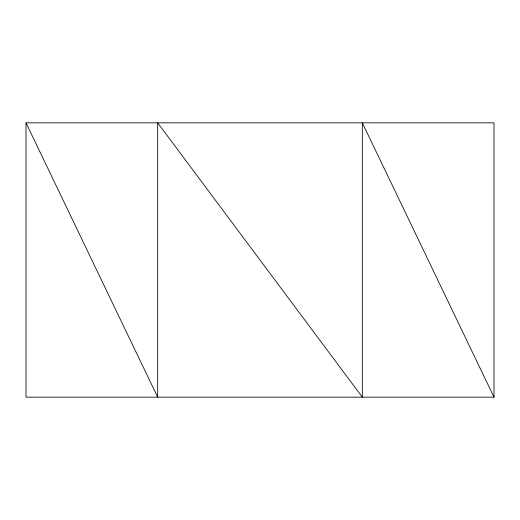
<?xml version="1.0" encoding="UTF-8"?>
<svg xmlns="http://www.w3.org/2000/svg" width="520" height="520" viewBox="0 0 520 520"><rect width="100%" height="100%" fill="white"/><g stroke="black" fill="none" stroke-linecap="round" stroke-linejoin="round"><path stroke-width="0.78" d="M26 122.837L494 122.837L494 397.163L26 397.163L26 122.837L157.677 397.163L157.677 122.837L362.323 397.163L362.323 122.837L494 397.163"/></g></svg>
